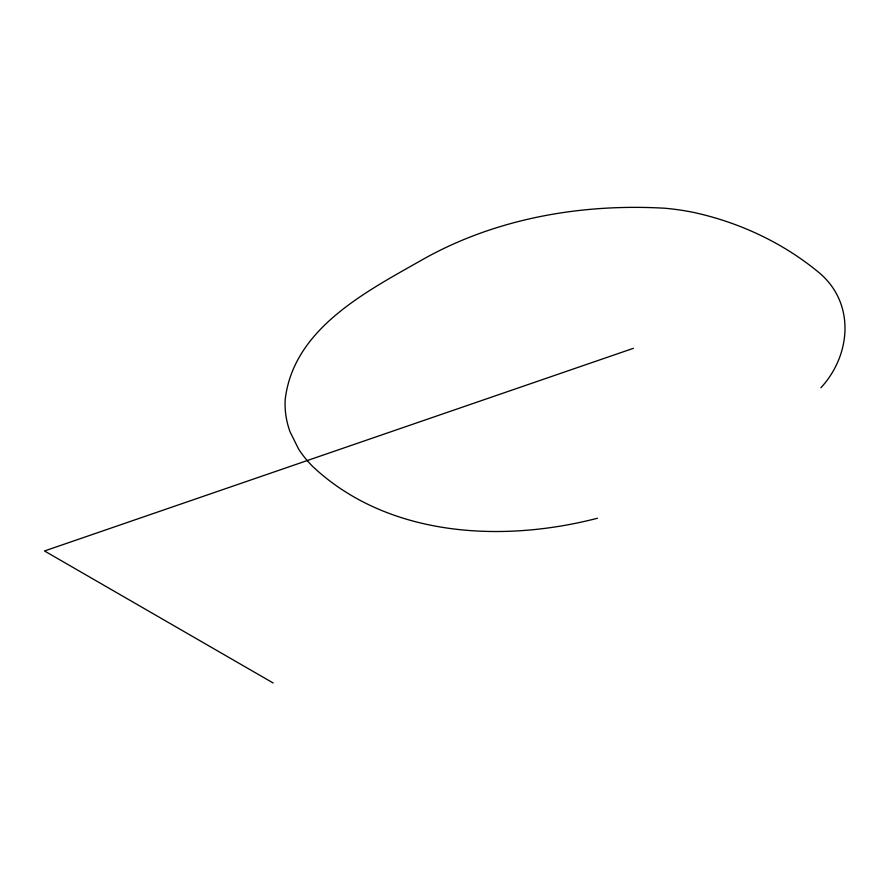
<?xml version="1.0" encoding="UTF-8"?>
<svg xmlns="http://www.w3.org/2000/svg" width="890" height="890" viewBox="0 0 890 890"><rect width="100%" height="100%" fill="white"/><g stroke="black" fill="none" stroke-linecap="round" stroke-linejoin="round"><path stroke-width="1.33" d="M820.925 387.74C851.252 354.832 855.179 303.412 819.634 273.141C783.245 242.77 738.767 222.033 692.465 212.176A162.403 93.761 0 0 0 665.041 208.249C581.459 203.376 495.163 218.362 421.782 260.025C366.469 291.531 293.667 328.454 285.234 399.276A234.092 135.147 0 0 0 290.007 431.706L298.584 449.016A199.872 115.389 0 0 0 312.88 466.649C388.096 537.137 502.16 542.922 597.39 518.269M633.413 348.313L44.5 550.977L273.152 682.986"/></g></svg>
